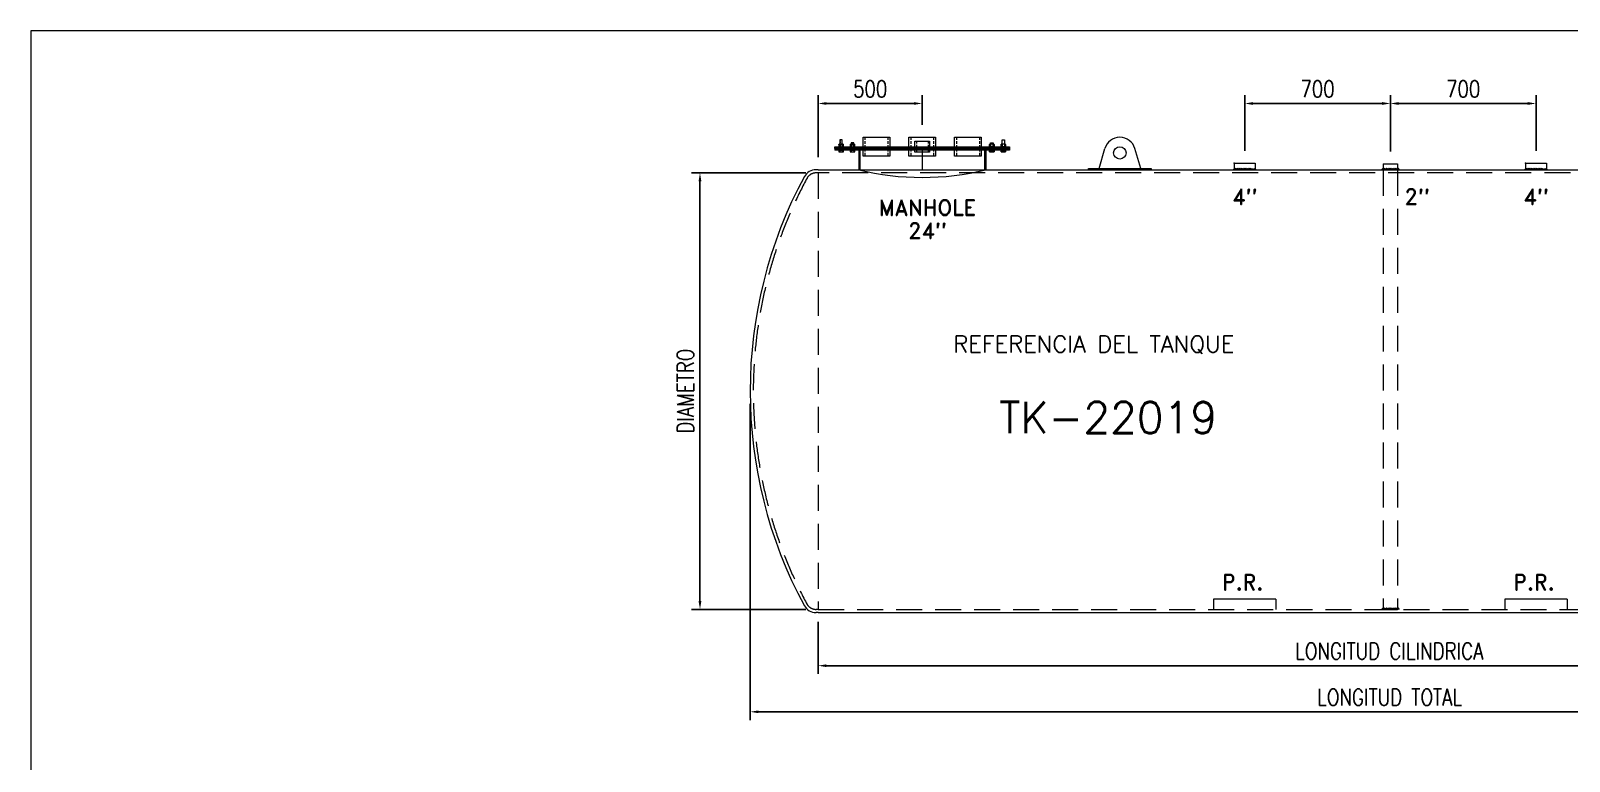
# Model space of a CAD drawing. Extents: x 174420 to 213214, y -41877 to -13498.
# Drawn here: x 174420 to 181814, y -24567 to -21053 of the extents above; entities that cross this region are included whole.
import ezdxf
from ezdxf.enums import TextEntityAlignment as Align

# ---------------------------------------------------------------- set-up
doc = ezdxf.new("R2010")
doc.units = 0
doc.header["$LTSCALE"] = 500
doc.header["$MEASUREMENT"] = 0
doc.linetypes.add('HIDDEN', pattern=[0.375, 0.25, -0.125])
doc.layers.get('0').update_dxf_attribs({"linetype": 'CONTINUOUS', "lineweight": 9})
for name, color, linetype, lineweight in [('COTA', 2, 'CONTINUOUS', 9), ('COTAS', 2, 'CONTINUOUS', 9), ('dibujo', 7, 'CONTINUOUS', 30), ('FIBRA', 3, 'CONTINUOUS', 20), ('INVISIBLE', 1, 'HIDDEN', 9), ('TEXTO', 6, 'CONTINUOUS', 9)]:
    doc.layers.add(name, color=color, linetype=linetype, lineweight=lineweight)
doc.styles.add('ROMAND', font='romand')
doc.styles.get("Standard").update_dxf_attribs({"font": 'SIMPLEX.shx', "width": 0.8, "height": 80})
doc.dimstyles.get("Standard").update_dxf_attribs({"dimtxt": 0.18, "dimasz": 0.18, "dimexe": 0.18, "dimexo": 0.0625, "dimgap": 0.09, "dimtad": 0, "dimtih": 1, "dimtoh": 1, "dimdec": 4, "dimzin": 0, "dimdsep": 46, "dimtxsty": 'Standard', "dimcen": 0.09, "dimadec": 0, "dimazin": 0, "dimtfac": 1, "dimtdec": 4, "dimtofl": 0, "dimtmove": 0, "dimatfit": 3, "dimfxl": 1, "dimtolj": 1, "dimtzin": 0, "dimarcsym": 0})

# ---------------------------------------------------------------- blocks, each defined once
blk = doc.blocks.new('*D212')
at = {"layer": 'COTAS', "color": 0, "lineweight": -2, "transparency": 16777216}
for p, q in [((178204.5, -21661.4), (178204.5, -21362.6)), ((178704.5, -21505.4), (178704.5, -21362.6)), ((178244.5, -21402.6), (178664.5, -21402.6))]:
    blk.add_line(p, q, dxfattribs=at)
at = {"layer": 'COTAS', "color": 0, "transparency": 16777216}
for points in [[(178244.5, -21395.9), (178244.5, -21409.3), (178204.5, -21402.6)], [(178664.5, -21395.9), (178664.5, -21409.3), (178704.5, -21402.6)]]:
    blk.add_solid(points, dxfattribs=at)
at = {"layer": 'COTAS', "color": 0, "lineweight": 9, "transparency": 16777216, "insert": (178454.5, -21332.6), "char_height": 80, "attachment_point": 5}
blk.add_mtext('\\A1;500', dxfattribs=at)
blk = doc.blocks.new('*D213')
at = {"layer": 'COTAS', "color": 0, "lineweight": -2, "transparency": 16777216}
for p, q in [((180254.5, -21630), (180254.5, -21362.6)), ((180954.5, -21632.9), (180954.5, -21362.6)), ((180294.5, -21402.6), (180914.5, -21402.6))]:
    blk.add_line(p, q, dxfattribs=at)
at = {"layer": 'COTAS', "color": 0, "transparency": 16777216}
for points in [[(180294.5, -21395.9), (180294.5, -21409.3), (180254.5, -21402.6)], [(180914.5, -21395.9), (180914.5, -21409.3), (180954.5, -21402.6)]]:
    blk.add_solid(points, dxfattribs=at)
at = {"layer": 'COTAS', "color": 0, "lineweight": 9, "transparency": 16777216, "insert": (180604.5, -21332.6), "char_height": 80, "attachment_point": 5}
blk.add_mtext('\\A1;700', dxfattribs=at)
blk = doc.blocks.new('*D214')
at = {"layer": 'COTAS', "color": 0, "lineweight": -2, "transparency": 16777216}
for p, q in [((180954.5, -21632.9), (180954.5, -21362.6)), ((181654.5, -21630), (181654.5, -21362.6)), ((181614.5, -21402.6), (180994.5, -21402.6))]:
    blk.add_line(p, q, dxfattribs=at)
at = {"layer": 'COTAS', "color": 0, "transparency": 16777216}
for points in [[(180994.5, -21395.9), (180994.5, -21409.3), (180954.5, -21402.6)], [(181614.5, -21395.9), (181614.5, -21409.3), (181654.5, -21402.6)]]:
    blk.add_solid(points, dxfattribs=at)
at = {"layer": 'COTAS', "color": 0, "lineweight": 9, "transparency": 16777216, "insert": (181304.5, -21332.6), "char_height": 80, "attachment_point": 5}
blk.add_mtext('\\A1;700', dxfattribs=at)
blk = doc.blocks.new('*D209')
at = {"layer": 'COTA', "color": 0, "lineweight": -2, "transparency": 16777216}
for p, q in [((178204.5, -23896.1), (178204.5, -24146.8)), ((183694.5, -23896.1), (183694.5, -24146.8)), ((178244.5, -24106.8), (183654.5, -24106.8))]:
    blk.add_line(p, q, dxfattribs=at)
at = {"layer": 'COTA', "color": 0, "transparency": 16777216}
for points in [[(178244.5, -24100.1), (178244.5, -24113.5), (178204.5, -24106.8)], [(183654.5, -24100.1), (183654.5, -24113.5), (183694.5, -24106.8)]]:
    blk.add_solid(points, dxfattribs=at)
at = {"layer": 'COTA', "color": 0, "transparency": 16777216, "insert": (180949.5, -24036.8), "char_height": 80, "attachment_point": 5}
blk.add_mtext('\\A1;LONGITUD CILINDRICA', dxfattribs=at)
blk = doc.blocks.new('*D210')
at = {"layer": 'COTAS', "color": 0, "lineweight": -2, "transparency": 16777216}
for p, q in [((178144.5, -21736.4), (177596.5, -21736.4)), ((177636.5, -21776.4), (177636.5, -23796.1)), ((178144.5, -23836.1), (177596.5, -23836.1))]:
    blk.add_line(p, q, dxfattribs=at)
at = {"layer": 'COTAS', "color": 0, "transparency": 16777216}
for points in [[(177629.8, -21776.4), (177643.2, -21776.4), (177636.5, -21736.4)], [(177629.8, -23796.1), (177643.2, -23796.1), (177636.5, -23836.1)]]:
    blk.add_solid(points, dxfattribs=at)
at = {"layer": 'COTAS', "color": 0, "transparency": 16777216, "insert": (177566.5, -22786.2), "char_height": 80, "attachment_point": 5, "rotation": 90}
blk.add_mtext('\\A1;DIAMETRO', dxfattribs=at)
blk = doc.blocks.new('*D271')
at = {"layer": 'COTA', "color": 0, "lineweight": -2, "transparency": 16777216}
for p, q in [((177877.7, -22846.7), (177877.7, -24368.8)), ((184024.8, -22846.7), (184024.8, -24368.8)), ((177917.7, -24328.8), (183984.8, -24328.8))]:
    blk.add_line(p, q, dxfattribs=at)
at = {"layer": 'COTA', "color": 0, "transparency": 16777216}
for points in [[(177917.7, -24322.1), (177917.7, -24335.5), (177877.7, -24328.8)], [(183984.8, -24322.1), (183984.8, -24335.5), (184024.8, -24328.8)]]:
    blk.add_solid(points, dxfattribs=at)
at = {"layer": 'COTA', "color": 0, "transparency": 16777216, "insert": (180951.2, -24258.8), "char_height": 80, "attachment_point": 5}
blk.add_mtext('\\A1;LONGITUD TOTAL', dxfattribs=at)

msp = doc.modelspace()

# ---------------------------------------------------------------- linework, layer by layer
at = {"lineweight": 9}
for p, q in [((178204.5, -21721.4), (178194.5, -21721.4)), ((178204.5, -21721.4), (183694.5, -21721.4)), ((180203.7, -21690), (180305.3, -21690)), ((180203.7, -21690), (180203.7, -21721.4)), ((180305.3, -21721.4), (180203.7, -21721.4)), ((180305.3, -21690), (180305.3, -21721.4)), ((180919.6, -21692.9), (180919.6, -21721.4)), ((180919.6, -21692.9), (180989.4, -21692.9)), ((180919.6, -21721.4), (180989.4, -21721.4)), ((180989.4, -21692.9), (180989.4, -21721.4)), ((181603.7, -21690), (181705.3, -21690)), ((181603.7, -21690), (181603.7, -21721.4)), ((181705.3, -21721.4), (181603.7, -21721.4)), ((181705.3, -21690), (181705.3, -21721.4)), ((178204.5, -23851.1), (178194.5, -23851.1)), ((178204.5, -23851.1), (183694.5, -23851.1)), ((180919.6, -23836.1), (180989.4, -23836.1))]:
    msp.add_line(p, q, dxfattribs=at)
for centre, radius, start, end in [((178194.5, -21786.4), 65, 90, 150), ((178704.7, -20477), 1281.3, 256.21649, 283.78351), ((180055.3, -22786.7), 2177.7, 151.68715, 208.31285), ((178194.5, -23786.1), 65, 210, 270)]:
    msp.add_arc(centre, radius, start, end, dxfattribs=at)
at = {"color": 0, "linetype": 'ByBlock', "lineweight": 9}
for p in [(180203.7, -21690), (181603.7, -21690)]:
    msp.add_point(p, dxfattribs=at)
at = {"layer": 'COTAS', "lineweight": 9}
for p, q in [((178704.5, -21621.4), (178704.5, -21721.4)), ((180208.2, -21713.9), (180200.4, -21721.4)), ((180214, -21713.9), (180206.2, -21721.4)), ((180219.3, -21713.9), (180211.5, -21721.4)), ((180225.3, -21713.9), (180217.5, -21721.4)), ((180231.5, -21713.9), (180223.8, -21721.4)), ((180236.8, -21713.9), (180229.1, -21721.4)), ((180243, -21713.9), (180235.3, -21721.4)), ((180248.7, -21713.9), (180240.9, -21721.4)), ((180254.9, -21713.9), (180247.2, -21721.4)), ((180260.5, -21713.9), (180252.7, -21721.4)), ((180266.7, -21713.9), (180259, -21721.4)), ((180272.4, -21713.9), (180264.6, -21721.4)), ((180278.6, -21713.9), (180270.8, -21721.4)), ((180284.6, -21713.9), (180276.8, -21721.4)), ((180289.4, -21715.3), (180283.1, -21721.4)), ((180295.8, -21715.3), (180289.5, -21721.4)), ((180301.3, -21715.3), (180294.9, -21721.4)), ((180301.3, -21715.3), (180294.9, -21721.4)), ((180306.5, -21715.3), (180300.2, -21721.4)), ((180306.5, -21715.3), (180300.2, -21721.4)), ((180919.3, -21713.9), (180911.5, -21721.4)), ((180919.6, -21715.3), (180925.9, -21721.4)), ((180924.4, -21713.9), (180932.1, -21721.4)), ((180930.4, -21713.9), (180938.1, -21721.4)), ((180936.6, -21713.9), (180944.3, -21721.4)), ((180942.2, -21713.9), (180950, -21721.4)), ((180948.5, -21713.9), (180956.2, -21721.4)), ((180954, -21713.9), (180961.8, -21721.4)), ((180960.3, -21713.9), (180968, -21721.4)), ((180965.9, -21713.9), (180973.7, -21721.4)), ((180972.1, -21713.9), (180979.9, -21721.4)), ((180977.4, -21713.9), (180985.2, -21721.4)), ((180983.7, -21713.9), (180991.4, -21721.4)), ((180989.7, -21713.9), (180997.4, -21721.4)), ((181608.2, -21713.9), (181600.4, -21721.4)), ((181614, -21713.9), (181606.2, -21721.4)), ((181619.3, -21713.9), (181611.5, -21721.4)), ((181625.3, -21713.9), (181617.5, -21721.4)), ((181631.5, -21713.9), (181623.8, -21721.4)), ((181636.8, -21713.9), (181629.1, -21721.4)), ((181643, -21713.9), (181635.3, -21721.4)), ((181648.7, -21713.9), (181640.9, -21721.4)), ((181654.9, -21713.9), (181647.2, -21721.4)), ((181660.5, -21713.9), (181652.7, -21721.4)), ((181666.7, -21713.9), (181659, -21721.4)), ((181672.4, -21713.9), (181664.6, -21721.4)), ((181678.6, -21713.9), (181670.8, -21721.4)), ((181684.6, -21713.9), (181676.8, -21721.4)), ((181689.4, -21715.3), (181683.1, -21721.4)), ((181695.8, -21715.3), (181689.5, -21721.4)), ((181701.3, -21715.3), (181694.9, -21721.4)), ((181701.3, -21715.3), (181694.9, -21721.4)), ((181706.5, -21715.3), (181700.2, -21721.4)), ((181706.5, -21715.3), (181700.2, -21721.4)), ((180104.5, -23786.1), (180104.5, -23836.1)), ((180404.5, -23786.1), (180104.5, -23786.1)), ((180404.5, -23786.1), (180404.5, -23836.1)), ((181504.5, -23786.1), (181504.5, -23836.1)), ((181804.5, -23786.1), (181504.5, -23786.1)), ((181804.5, -23786.1), (181804.5, -23836.1)), ((180919.3, -23828.6), (180911.5, -23836.1)), ((180919.6, -23830), (180925.9, -23836.1)), ((180924.4, -23828.6), (180932.1, -23836.1)), ((180930.4, -23828.6), (180938.1, -23836.1)), ((180936.6, -23828.6), (180944.3, -23836.1)), ((180942.2, -23828.6), (180950, -23836.1)), ((180948.5, -23828.6), (180956.2, -23836.1)), ((180954, -23828.6), (180961.8, -23836.1)), ((180960.3, -23828.6), (180968, -23836.1)), ((180965.9, -23828.6), (180973.7, -23836.1)), ((180972.1, -23828.6), (180979.9, -23836.1)), ((180977.4, -23828.6), (180985.2, -23836.1)), ((180983.7, -23828.6), (180991.4, -23836.1)), ((180989.7, -23828.6), (180997.4, -23836.1))]:
    msp.add_line(p, q, dxfattribs=at)
for points in [[(180203.7, -21713.6), (180203.7, -21721.4), (180195.3, -21721.4)], [(180305.3, -21713.6), (180305.3, -21721.4), (180313.7, -21721.4)], [(180919.6, -21713.6), (180919.6, -21721.4), (180911.2, -21721.4)], [(180989.4, -21713.6), (180989.4, -21721.4), (180997.8, -21721.4)], [(181603.7, -21713.6), (181603.7, -21721.4), (181595.3, -21721.4)], [(181705.3, -21713.6), (181705.3, -21721.4), (181713.7, -21721.4)], [(180919.6, -23828.3), (180919.6, -23836.1), (180911.2, -23836.1)], [(180989.4, -23828.3), (180989.4, -23836.1), (180997.8, -23836.1)]]:
    msp.add_solid(points, dxfattribs=at)
at = {"layer": 'dibujo', "lineweight": 9}
for p, q in [((178320.5, -21577.4), (178308.5, -21577.4)), ((178308.5, -21577.4), (178308.5, -21627.4)), ((178320.5, -21627.4), (178320.5, -21577.4)), ((178420.5, -21565.4), (178548.5, -21565.4)), ((178420.5, -21655.4), (178420.5, -21565.4)), ((178548.5, -21565.4), (178548.5, -21655.4)), ((178640.5, -21565.4), (178768.5, -21565.4)), ((178640.5, -21655.4), (178640.5, -21565.4)), ((178669.5, -21583.4), (178739.5, -21583.4)), ((178669.5, -21637.4), (178669.5, -21583.4)), ((178739.5, -21583.4), (178739.5, -21637.4)), ((178768.5, -21565.4), (178768.5, -21655.4)), ((178860.5, -21565.4), (178988.5, -21565.4)), ((178860.5, -21655.4), (178860.5, -21565.4)), ((178988.5, -21565.4), (178988.5, -21655.4)), ((179088.5, -21577.4), (179100.5, -21577.4)), ((179088.5, -21627.4), (179088.5, -21577.4)), ((179100.5, -21577.4), (179100.5, -21627.4)), ((178284.5, -21610.4), (179124.5, -21610.4)), ((178284.5, -21618.4), (178284.5, -21610.4)), ((178284.5, -21610.4), (178284.5, -21618.4)), ((179124.5, -21618.4), (178284.5, -21618.4)), ((178284.5, -21621.4), (178284.5, -21627.4)), ((178284.5, -21621.4), (178399.5, -21621.4)), ((178284.5, -21621.4), (178284.5, -21627.4)), ((179124.5, -21627.4), (178284.5, -21627.4)), ((178303.5, -21599.4), (178304.5, -21598.4)), ((178303.5, -21599.4), (178303.5, -21609.4)), ((178303.5, -21609.4), (178304.5, -21610.4)), ((178325.5, -21627.4), (178303.5, -21627.4)), ((178303.5, -21627.4), (178303.5, -21634.4)), ((178303.5, -21634.4), (178304.5, -21635.4)), ((178304.5, -21598.4), (178324.5, -21598.4)), ((178304.5, -21610.4), (178324.5, -21610.4)), ((178304.5, -21635.4), (178324.5, -21635.4)), ((178308.5, -21599.4), (178308.5, -21610.4)), ((178308.5, -21627.4), (178320.5, -21627.4)), ((178308.5, -21627.4), (178308.5, -21635.4)), ((178320.5, -21599.4), (178320.5, -21610.4)), ((178320.5, -21627.4), (178320.5, -21635.4)), ((178325.5, -21599.4), (178324.5, -21598.4)), ((178325.5, -21609.4), (178324.5, -21610.4)), ((178325.5, -21634.4), (178324.5, -21635.4)), ((178325.5, -21609.4), (178325.5, -21599.4)), ((178325.5, -21634.4), (178325.5, -21627.4)), ((178344.5, -21610.4), (178344.5, -21618.4)), ((178344.5, -21618.4), (178344.5, -21610.4)), ((178344.5, -21618.4), (178344.5, -21621.4)), ((178358.5, -21599.4), (178359.5, -21598.4)), ((178358.5, -21599.4), (178358.5, -21609.4)), ((178358.5, -21609.4), (178359.5, -21610.4)), ((178380.5, -21627.4), (178358.5, -21627.4)), ((178358.5, -21627.4), (178358.5, -21634.4)), ((178358.5, -21634.4), (178359.5, -21635.4)), ((178359.5, -21598.4), (178379.5, -21598.4)), ((178359.5, -21610.4), (178379.5, -21610.4)), ((178359.5, -21635.4), (178379.5, -21635.4)), ((178375.5, -21591.4), (178363.5, -21591.4)), ((178363.5, -21591.4), (178363.5, -21627.4)), ((178363.5, -21599.4), (178363.5, -21610.4)), ((178363.5, -21627.4), (178375.5, -21627.4)), ((178363.5, -21627.4), (178363.5, -21635.4)), ((178375.5, -21627.4), (178375.5, -21591.4)), ((178375.5, -21599.4), (178375.5, -21610.4)), ((178375.5, -21627.4), (178375.5, -21635.4)), ((178380.5, -21599.4), (178379.5, -21598.4)), ((178380.5, -21609.4), (178379.5, -21610.4)), ((178380.5, -21634.4), (178379.5, -21635.4)), ((178380.5, -21609.4), (178380.5, -21599.4)), ((178380.5, -21634.4), (178380.5, -21627.4)), ((178399.5, -21621.4), (178399.5, -21721.4)), ((178399.5, -21621.4), (178405.5, -21627.4)), ((178399.5, -21621.4), (179124.5, -21621.4)), ((178405.5, -21627.4), (178405.5, -21721.4)), ((178548.5, -21655.4), (178420.5, -21655.4)), ((178768.5, -21655.4), (178640.5, -21655.4)), ((178739.5, -21637.4), (178669.5, -21637.4)), ((178988.5, -21655.4), (178860.5, -21655.4)), ((179009.5, -21621.4), (179003.5, -21627.4)), ((179003.5, -21627.4), (179003.5, -21721.4)), ((179009.5, -21621.4), (179009.5, -21618.4)), ((179009.5, -21618.4), (179064.5, -21618.4)), ((179009.5, -21627.4), (179009.5, -21621.4)), ((179009.5, -21621.4), (179064.5, -21621.4)), ((179009.5, -21627.4), (179009.5, -21721.4)), ((179028.5, -21599.4), (179029.5, -21598.4)), ((179028.5, -21609.4), (179028.5, -21599.4)), ((179028.5, -21609.4), (179029.5, -21610.4)), ((179028.5, -21627.4), (179050.5, -21627.4)), ((179028.5, -21634.4), (179028.5, -21627.4)), ((179028.5, -21634.4), (179029.5, -21635.4)), ((179049.5, -21598.4), (179029.5, -21598.4)), ((179049.5, -21610.4), (179029.5, -21610.4)), ((179049.5, -21635.4), (179029.5, -21635.4)), ((179033.5, -21591.4), (179045.5, -21591.4)), ((179033.5, -21627.4), (179033.5, -21591.4)), ((179033.5, -21599.4), (179033.5, -21610.4)), ((179045.5, -21627.4), (179033.5, -21627.4)), ((179033.5, -21627.4), (179033.5, -21635.4)), ((179045.5, -21591.4), (179045.5, -21627.4)), ((179045.5, -21599.4), (179045.5, -21610.4)), ((179045.5, -21627.4), (179045.5, -21635.4)), ((179050.5, -21599.4), (179049.5, -21598.4)), ((179050.5, -21609.4), (179049.5, -21610.4)), ((179050.5, -21634.4), (179049.5, -21635.4)), ((179050.5, -21599.4), (179050.5, -21609.4)), ((179050.5, -21627.4), (179050.5, -21634.4)), ((179064.5, -21618.4), (179064.5, -21610.4)), ((179064.5, -21618.4), (179064.5, -21621.4)), ((179083.5, -21599.4), (179084.5, -21598.4)), ((179083.5, -21609.4), (179083.5, -21599.4)), ((179083.5, -21609.4), (179084.5, -21610.4)), ((179083.5, -21627.4), (179105.5, -21627.4)), ((179083.5, -21634.4), (179083.5, -21627.4)), ((179083.5, -21634.4), (179084.5, -21635.4)), ((179104.5, -21598.4), (179084.5, -21598.4)), ((179104.5, -21610.4), (179084.5, -21610.4)), ((179104.5, -21635.4), (179084.5, -21635.4)), ((179088.5, -21599.4), (179088.5, -21610.4)), ((179100.5, -21627.4), (179088.5, -21627.4)), ((179088.5, -21627.4), (179088.5, -21635.4)), ((179100.5, -21599.4), (179100.5, -21610.4)), ((179100.5, -21627.4), (179100.5, -21635.4)), ((179105.5, -21599.4), (179104.5, -21598.4)), ((179105.5, -21609.4), (179104.5, -21610.4)), ((179105.5, -21634.4), (179104.5, -21635.4)), ((179105.5, -21599.4), (179105.5, -21609.4)), ((179105.5, -21627.4), (179105.5, -21634.4)), ((179124.5, -21610.4), (179124.5, -21618.4)), ((179124.5, -21621.4), (179124.5, -21627.4)), ((179554.5, -21715.4), (179582.5, -21619.4)), ((179754.5, -21715.4), (179726.5, -21619.4)), ((179504.5, -21715.4), (179804.5, -21715.4)), ((179804.5, -21721.4), (179504.5, -21721.4)), ((179554.5, -21715.4), (179754.5, -21715.4)), ((179804.5, -21715.4), (179804.5, -21721.4))]:
    msp.add_line(p, q, dxfattribs=at)
at = {"layer": 'dibujo'}
msp.add_line((179504.5, -21715.4), (179504.5, -21721.4), dxfattribs=at)
at = {"layer": 'dibujo', "lineweight": 9}
msp.add_circle((179654.5, -21640.4), 30, dxfattribs=at)
for centre, radius, start, end in [((179654.5, -21640.4), 75, 16.2602, 163.7398), ((178306, -21602), 3.63, 46.39718, 133.60282), ((178306, -21606.8), 3.63, 226.39718, 313.60282), ((178306, -21631.8), 3.63, 226.39718, 313.60282), ((178314.5, -21616.9), 18.5, 71.07536, 108.92464), ((178314.5, -21591.9), 18.5, 251.07536, 288.92464), ((178314.5, -21616.9), 18.5, 251.07536, 288.92464), ((178323, -21602), 3.63, 46.39718, 133.60282), ((178323, -21606.8), 3.63, 226.39718, 313.60282), ((178323, -21631.8), 3.63, 226.39718, 313.60282), ((178361, -21602), 3.63, 46.39718, 133.60282), ((178361, -21606.8), 3.63, 226.39718, 313.60282), ((178361, -21631.8), 3.63, 226.39718, 313.60282), ((178369.5, -21616.9), 18.5, 71.07536, 108.92464), ((178369.5, -21591.9), 18.5, 251.07536, 288.92464), ((178369.5, -21616.9), 18.5, 251.07536, 288.92464), ((178378, -21602), 3.63, 46.39718, 133.60282), ((178378, -21606.8), 3.63, 226.39718, 313.60282), ((178378, -21631.8), 3.63, 226.39718, 313.60282), ((179031, -21602), 3.63, 46.39718, 133.60282), ((179031, -21606.8), 3.63, 226.39718, 313.60282), ((179031, -21631.8), 3.63, 226.39718, 313.60282), ((179039.5, -21616.9), 18.5, 71.07536, 108.92464), ((179039.5, -21591.9), 18.5, 251.07536, 288.92464), ((179039.5, -21616.9), 18.5, 251.07536, 288.92464), ((179048, -21602), 3.63, 46.39718, 133.60282), ((179048, -21606.8), 3.63, 226.39718, 313.60282), ((179048, -21631.8), 3.63, 226.39718, 313.60282), ((179086, -21602), 3.63, 46.39718, 133.60282), ((179086, -21606.8), 3.63, 226.39718, 313.60282), ((179086, -21631.8), 3.63, 226.39718, 313.60282), ((179094.5, -21616.9), 18.5, 71.07536, 108.92464), ((179094.5, -21591.9), 18.5, 251.07536, 288.92464), ((179094.5, -21616.9), 18.5, 251.07536, 288.92464), ((179103, -21602), 3.63, 46.39718, 133.60282), ((179103, -21606.8), 3.63, 226.39718, 313.60282), ((179103, -21631.8), 3.63, 226.39718, 313.60282)]:
    msp.add_arc(centre, radius, start, end, dxfattribs=at)
at = {"layer": 'FIBRA', "lineweight": 9}
for p, q in [((174420.2, -21052.7), (174420.2, -29821)), ((186322.4, -21052.7), (174420.2, -21052.7))]:
    msp.add_line(p, q, dxfattribs=at)
at = {"layer": 'INVISIBLE', "lineweight": 9, "ltscale": 0.05}
for p, q in [((178309.5, -21577.4), (178309.5, -21627.4)), ((178319.5, -21627.4), (178319.5, -21577.4)), ((179089.5, -21627.4), (179089.5, -21577.4)), ((179099.5, -21577.4), (179099.5, -21627.4)), ((178364.5, -21591.4), (178364.5, -21627.4)), ((178374.5, -21627.4), (178374.5, -21591.4)), ((179034.5, -21627.4), (179034.5, -21591.4)), ((179044.5, -21591.4), (179044.5, -21627.4))]:
    msp.add_line(p, q, dxfattribs=at)
at = {"layer": 'INVISIBLE', "lineweight": 9, "ltscale": 0.1}
for p, q in [((178429.5, -21565.4), (178429.5, -21655.4)), ((178539.5, -21565.4), (178539.5, -21655.4)), ((178649.5, -21565.4), (178649.5, -21655.4)), ((178676.5, -21583.4), (178676.5, -21637.4)), ((178732.5, -21583.4), (178732.5, -21637.4)), ((178759.5, -21565.4), (178759.5, -21655.4)), ((178869.5, -21565.4), (178869.5, -21655.4)), ((178979.5, -21565.4), (178979.5, -21655.4))]:
    msp.add_line(p, q, dxfattribs=at)
at = {"layer": 'INVISIBLE', "lineweight": 9}
for p, q in [((178204.5, -21736.4), (178194.5, -21736.4)), ((178204.5, -21736.4), (178204.5, -23836.1)), ((183694.5, -21736.4), (178204.5, -21736.4)), ((180919.6, -21721.4), (180919.6, -23836.1)), ((180989.4, -21721.4), (180989.4, -23836.1)), ((178204.5, -23836.1), (178194.5, -23836.1)), ((178204.5, -23836.1), (183694.5, -23836.1))]:
    msp.add_line(p, q, dxfattribs=at)
for centre, radius, start, end in [((178194.5, -21786.4), 50, 90, 150), ((180054.8, -22786.7), 2162.2, 151.69258, 208.30742), ((178194.5, -23786.1), 50, 210, 270)]:
    msp.add_arc(centre, radius, start, end, dxfattribs=at)

# ---------------------------------------------------------------- texts
at = {"layer": 'TEXTO', "lineweight": 9, "style": 'ROMAND'}
for s, p in [('MANHOLE', (178730, -21940.9)), ('4"', (180254.5, -21888.1)), ('2"', (181082.7, -21888.1)), ('4"', (181654.5, -21888.1)), ('24"', (178730, -22052))]:
    msp.add_text(s, height=75, dxfattribs=at).set_placement(p, align=Align.CENTER)
at = {"layer": 'TEXTO', "lineweight": 9}
for s, height, p in [('REFERENCIA DEL TANQUE', 80, (178854, -22599.8)), ('TK-22019', 150, (179073.8, -22988.4))]:
    msp.add_text(s, height=height, dxfattribs=at).set_placement(p)
at = {"layer": 'TEXTO', "lineweight": 9, "style": 'ROMAND'}
for p in [(180146.3, -23743.1), (181546.3, -23743.1)]:
    msp.add_text('P.R.', height=75, dxfattribs=at).set_placement(p)

# ---------------------------------------------------------------- dimensions: what is measured, and where the dimension line sits
at = {"layer": 'COTA'}
dim = msp.add_linear_dim(base=(184024.8, -24328.8), p1=(177877.7, -22786.7), p2=(184024.8, -22786.7), text='LONGITUD TOTAL', dimstyle='Standard', override={"dimscale": 10, "dimtxt": 80, "dimasz": 4, "dimexe": 4, "dimexo": 6, "dimgap": 3, "dimtad": 1, "dimtih": 0, "dimtoh": 0, "dimdec": 0, "dimcen": 1, "dimdle": 1, "dimtdec": 0}, dxfattribs=at)
dim.commit()
dim.dimension.update_dxf_attribs({"geometry": '*D271', "text_midpoint": (180951.2, -24258.8)})
dim = msp.add_linear_dim(base=(183694.5, -24106.8), p1=(178204.5, -23836.1), p2=(183694.5, -23836.1), text='LONGITUD CILINDRICA', dimstyle='Standard', override={"dimscale": 10, "dimtxt": 80, "dimasz": 4, "dimexe": 4, "dimexo": 6, "dimgap": 3, "dimtad": 1, "dimtih": 0, "dimtoh": 0, "dimdec": 0, "dimcen": 1, "dimdle": 1, "dimtdec": 0}, dxfattribs=at)
dim.commit()
dim.dimension.update_dxf_attribs({"geometry": '*D209', "text_midpoint": (180949.5, -24106.8), "dimtype": 160})
at = {"layer": 'COTAS', "lineweight": 9}
for base, p1, p2, picture, middle in [((178704.5, -21402.6), (178204.5, -21721.4), (178704.5, -21565.4), '*D212', (178454.5, -21332.6)), ((180954.5, -21402.6), (180254.5, -21690), (180954.5, -21692.9), '*D213', (180604.5, -21332.6)), ((180954.5, -21402.6), (181654.5, -21690), (180954.5, -21692.9), '*D214', (181304.5, -21332.6))]:
    dim = msp.add_linear_dim(base=base, p1=p1, p2=p2, dimstyle='Standard', override={"dimscale": 10, "dimtxt": 80, "dimasz": 4, "dimexe": 4, "dimexo": 6, "dimgap": 3, "dimtad": 1, "dimtih": 0, "dimtoh": 0, "dimdec": 0, "dimcen": 1, "dimdle": 1, "dimtdec": 0}, dxfattribs=at)
    dim.commit()
    dim.dimension.update_dxf_attribs({"geometry": picture, "text_midpoint": middle})
at = {"layer": 'COTAS'}
dim = msp.add_linear_dim(base=(177636.5, -23836.1), p1=(178204.5, -21736.4), p2=(178204.5, -23836.1), angle=90, text='DIAMETRO', dimstyle='Standard', override={"dimscale": 10, "dimtxt": 80, "dimasz": 4, "dimexe": 4, "dimexo": 6, "dimgap": 3, "dimtad": 1, "dimtih": 0, "dimtoh": 0, "dimdec": 0, "dimcen": 1, "dimdle": 1, "dimtdec": 0}, dxfattribs=at)
dim.commit()
dim.dimension.update_dxf_attribs({"geometry": '*D210', "text_midpoint": (177566.5, -22786.2)})

doc.saveas('drawing.dxf')
